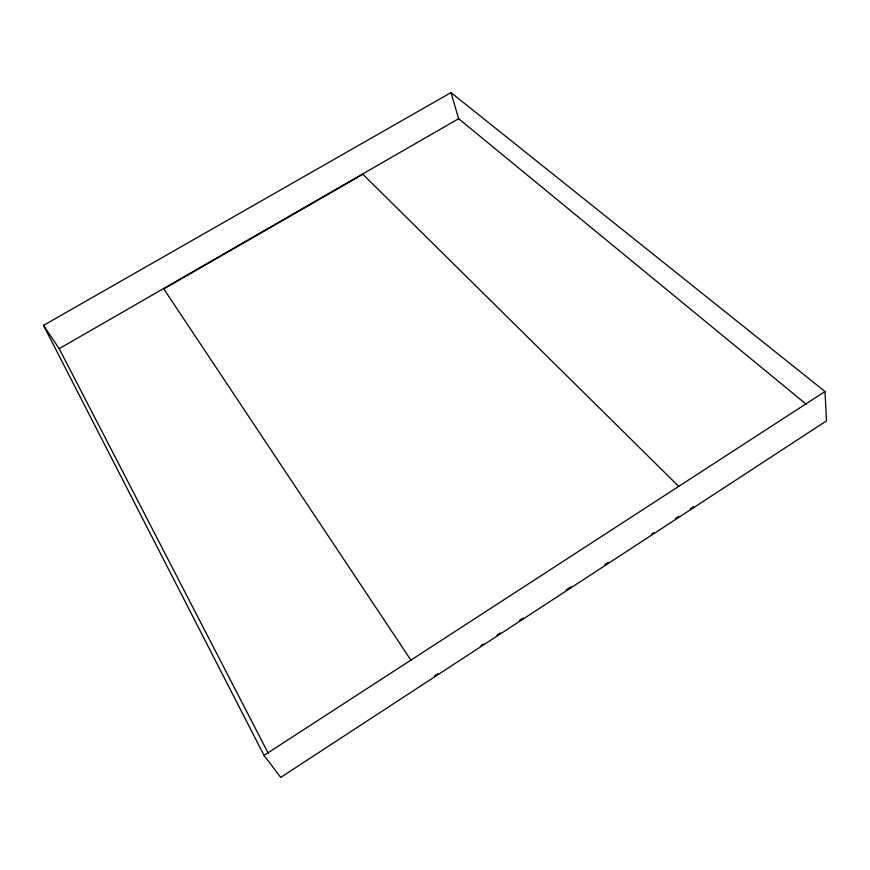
<?xml version="1.0" encoding="UTF-8"?>
<svg xmlns="http://www.w3.org/2000/svg" width="870" height="870" viewBox="0 0 870 870"><rect width="100%" height="100%" fill="white"/><g stroke="black" fill="none" stroke-linecap="round" stroke-linejoin="round"><path stroke-width="1.3" d="M434.467 675.946L437.871 673.717M481.066 645.518L483.339 644.028M496.977 635.122L500.391 632.892M519.705 620.277L523.12 618.048M566.305 589.838L570.85 586.869M604.954 564.608L608.358 562.379M651.554 534.169L653.827 532.679M675.414 518.585L678.828 516.356M690.193 508.928L693.607 506.699M264.034 755.388L824.999 391.511L450.975 92.601L43.5 325.391L264.034 755.388L280.727 777.399L826.5 420.873L824.999 391.511M43.5 325.391L59.182 348.663L458.631 118.711L806.588 404.517M678.665 486.341L362.888 174.294L163.799 288.916L411.097 660.428M59.182 348.663L268.286 753.311M450.975 92.601L458.631 118.711"/></g></svg>
